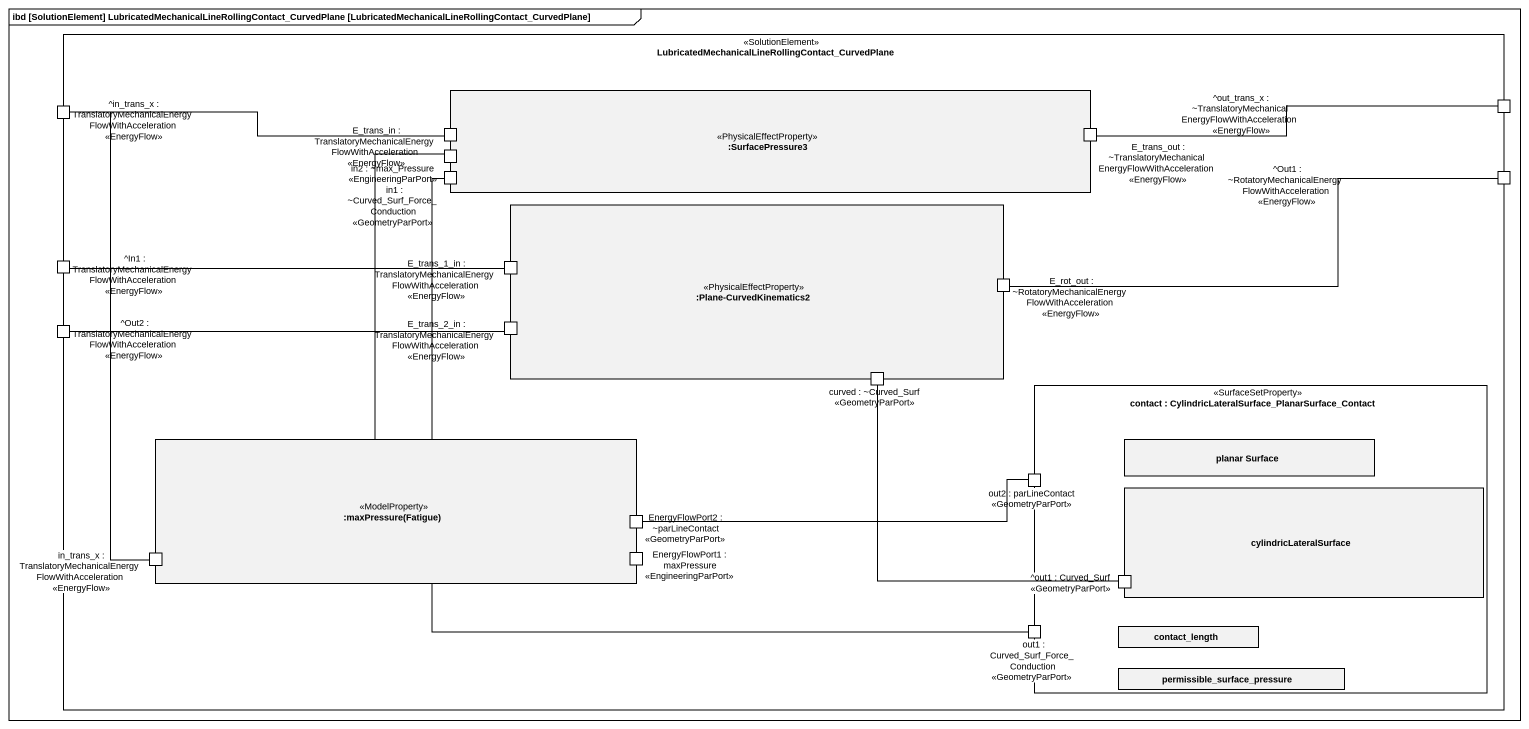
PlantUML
@startuml
mainframe ibd [SolutionElement] LubricatedMechanicalLineRollingContact_CurvedPlane [LubricatedMechanicalLineRollingContact_CurvedPlane]
rectangle "LubricatedMechanicalLineRollingContact_CurvedPlane" as LubricatedMechanicalLineRoll <<SolutionElement>> {
  port "^in_trans_x : TranslatoryMechanicalEnergyFlowWithAcceleration <<EnergyFlow>>" as in_trans_x
  rectangle ":SurfacePressure3" as SurfacePressure3 <<PhysicalEffectProperty>> {
    port "E_trans_in : TranslatoryMechanicalEnergyFlowWithAcceleration <<EnergyFlow>>" as E_trans_in
    port "in2 : ~max_Pressure <<EngineeringParPort>>" as in2_max_Pressure
    port "E_trans_out : ~TranslatoryMechanicalEnergyFlowWithAcceleration <<EnergyFlow>>" as E_trans_out
    port "in1 : ~Curved_Surf_Force_Conduction <<GeometryParPort>>" as in1_Curved_Surf_Force
  }
  port "^out_trans_x : ~TranslatoryMechanicalEnergyFlowWithAcceleration <<EnergyFlow>>" as out_trans_x
  port "^Out1 : ~RotatoryMechanicalEnergyFlowWithAcceleration <<EnergyFlow>>" as Out1_RotatoryMechanicalEnerg
  rectangle ":Plane-CurvedKinematics2" as Plane_CurvedKinematics2 <<PhysicalEffectProperty>> {
    port "E_trans_1_in : TranslatoryMechanicalEnergyFlowWithAcceleration <<EnergyFlow>>" as E_trans_1_in
    port "E_rot_out : ~RotatoryMechanicalEnergyFlowWithAcceleration <<EnergyFlow>>" as E_rot_out
    port "E_trans_2_in : TranslatoryMechanicalEnergyFlowWithAcceleration <<EnergyFlow>>" as E_trans_2_in
    port "curved : ~Curved_Surf <<GeometryParPort>>" as curved_Curved_Surf
  }
  port "^In1 : TranslatoryMechanicalEnergyFlowWithAcceleration <<EnergyFlow>>" as In1_TranslatoryMechanicalEne
  port "^Out2 : TranslatoryMechanicalEnergyFlowWithAcceleration <<EnergyFlow>>" as Out2_TranslatoryMechanicalEn
  rectangle "contact : CylindricLateralSurface_PlanarSurface_Contact" as contact <<SurfaceSetProperty>> {
    port "out2 : parLineContact <<GeometryParPort>>" as out2_parLineContact
    rectangle "planar Surface" as planar_Surface
    rectangle cylindricLateralSurface {
      port "^out1 : Curved_Surf <<GeometryParPort>>" as out1_Curved_Surf
    }
    port "out1 : Curved_Surf_Force_Conduction <<GeometryParPort>>" as out1_Curved_Surf_Force
    rectangle contact_length
    rectangle permissible_surface_pressure
  }
  rectangle ":maxPressure(Fatigue)" as maxPressure_Fatigue <<ModelProperty>> {
    port "EnergyFlowPort1 : maxPressure <<EngineeringParPort>>" as EnergyFlowPort1_maxPressure
    port "EnergyFlowPort2 : ~parLineContact <<GeometryParPort>>" as EnergyFlowPort2
    port "in_trans_x : TranslatoryMechanicalEnergyFlowWithAcceleration <<EnergyFlow>>" as in_trans_x_2
  }
}
in_trans_x -right- E_trans_in
in_trans_x -- in_trans_x_2
E_trans_out -right- out_trans_x
In1_TranslatoryMechanicalEne -right- E_trans_1_in
E_rot_out -right- Out1_RotatoryMechanicalEnerg
Out2_TranslatoryMechanicalEn -right- E_trans_2_in
EnergyFlowPort1_maxPressure -up- in2_max_Pressure
EnergyFlowPort2 -right- out2_parLineContact
out1_Curved_Surf -up- curved_Curved_Surf
out1_Curved_Surf_Force -up- in1_Curved_Surf_Force
@enduml
